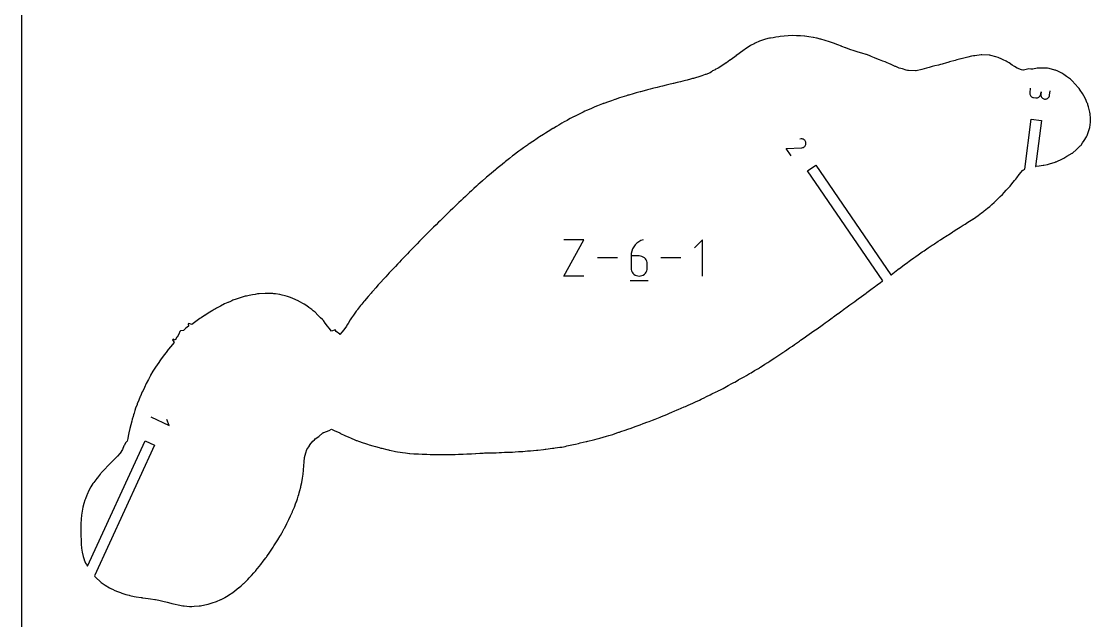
# Model space of a CAD drawing. Extents: x 0 to 560, y 0 to 480.
# Drawn here: x 0 to 119.6, y 150.1 to 217.1 of the extents above; entities that cross this region are included whole.
import ezdxf

# ---------------------------------------------------------------- set-up
doc = ezdxf.new("R2010")
doc.units = 0

msp = doc.modelspace()

# ---------------------------------------------------------------- linework, layer by layer
at = {"layer": 'annotation', "color": 1}
for p, q in [((112.894243, 209.632486), (112.831984, 209.138979)), ((112.831984, 209.138979), (112.828749, 209.049216)), ((112.828749, 209.049216), (112.84116, 208.962802)), ((112.831984, 209.138979), (112.831984, 209.138979)), ((112.84116, 208.962802), (112.867984, 208.881305)), ((112.867984, 208.881305), (112.907988, 208.80629)), ((112.907988, 208.80629), (112.959939, 208.739326)), ((112.959939, 208.739326), (113.022602, 208.681977)), ((113.022602, 208.681977), (113.094745, 208.635813)), ((113.094745, 208.635813), (113.175134, 208.602398)), ((113.175134, 208.602398), (113.262536, 208.583301)), ((113.262536, 208.583301), (113.509638, 208.552127)), ((113.509638, 208.552127), (113.509638, 208.552127)), ((113.509638, 208.552127), (113.599007, 208.548924)), ((113.599007, 208.548924), (113.685157, 208.561329)), ((113.685157, 208.561329), (113.766499, 208.58813)), ((113.766499, 208.58813), (113.841446, 208.628118)), ((113.841446, 208.628118), (113.908412, 208.680081)), ((113.908412, 208.680081), (113.965808, 208.742808)), ((113.965808, 208.742808), (114.012047, 208.815088)), ((114.012047, 208.815088), (114.045542, 208.89571)), ((114.045542, 208.89571), (114.064707, 208.983464)), ((114.064707, 208.983464), (114.061478, 208.8937)), ((114.061478, 208.8937), (114.073914, 208.807283)), ((114.064707, 208.983464), (114.09588, 209.230565)), ((114.09588, 209.230565), (114.064707, 208.983464)), ((114.064707, 208.983464), (114.064707, 208.983464)), ((114.073914, 208.807283), (114.10079, 208.725779)), ((114.10079, 208.725779), (114.140879, 208.650754)), ((114.140879, 208.650754), (114.192958, 208.583773)), ((114.192958, 208.583773), (114.255799, 208.526402)), ((114.255799, 208.526402), (114.328179, 208.480208)), ((114.328179, 208.480208), (114.408872, 208.446755)), ((114.408872, 208.446755), (114.496652, 208.42761)), ((114.496652, 208.42761), (114.496652, 208.42761)), ((114.496652, 208.42761), (114.586022, 208.424406)), ((114.586022, 208.424406), (114.672171, 208.436811)), ((114.672171, 208.436811), (114.753513, 208.463613)), ((114.753513, 208.463613), (114.828461, 208.503601)), ((114.828461, 208.503601), (114.895426, 208.555563)), ((114.895426, 208.555563), (114.952822, 208.61829)), ((114.952822, 208.61829), (114.999061, 208.69057)), ((114.999061, 208.69057), (115.032557, 208.771192)), ((115.032557, 208.771192), (115.051721, 208.858946)), ((115.051721, 208.858946), (115.11398, 209.352453)), ((87.263105, 203.968369), (87.122809, 203.951499)), ((87.353042, 203.967109), (87.263105, 203.968369)), ((87.438805, 203.950444), (87.353042, 203.967109)), ((87.51892, 203.919657), (87.438805, 203.950444)), ((87.591915, 203.87603), (87.51892, 203.919657)), ((87.656314, 203.820848), (87.591915, 203.87603)), ((87.710645, 203.755393), (87.656314, 203.820848)), ((87.753433, 203.68095), (87.710645, 203.755393)), ((87.783204, 203.5988), (87.753433, 203.68095)), ((87.78006, 203.334989), (87.796938, 203.420598)), ((87.798485, 203.510229), (87.783204, 203.5988)), ((87.796938, 203.420598), (87.798485, 203.510229)), ((87.798485, 203.510229), (87.798485, 203.510229)), ((85.582464, 202.898911), (87.322912, 202.976194)), ((86.144367, 202.077957), (85.582464, 202.898911)), ((87.322912, 202.976194), (87.322912, 202.976194)), ((87.322912, 202.976194), (87.324655, 202.976056)), ((87.324655, 202.976056), (87.326382, 202.97596)), ((87.326382, 202.97596), (87.328106, 202.97591)), ((87.328106, 202.97591), (87.329842, 202.975905)), ((87.329842, 202.975905), (87.331602, 202.975946)), ((87.331602, 202.975946), (87.3334, 202.976034)), ((87.3334, 202.976034), (87.335249, 202.97617)), ((87.335249, 202.97617), (87.337163, 202.976354)), ((87.337163, 202.976354), (87.339155, 202.976588)), ((87.339155, 202.976588), (87.427844, 202.991295)), ((87.339155, 202.976588), (87.339155, 202.976588)), ((87.427844, 202.991295), (87.51008, 203.020712)), ((87.51008, 203.020712), (87.584593, 203.06331)), ((87.584593, 203.06331), (87.650116, 203.117563)), ((87.650116, 203.117563), (87.70538, 203.181945)), ((87.70538, 203.181945), (87.749118, 203.254929)), ((87.749118, 203.254929), (87.78006, 203.334989)), ((60.693689, 188.611037), (62.952262, 192.678713)), ((62.952262, 192.678713), (60.693689, 192.678713)), ((69.583981, 192.678713), (69.325215, 192.581692)), ((69.583981, 192.678713), (69.583981, 192.678713)), ((76.213023, 192.678713), (75.308726, 191.774162)), ((76.213023, 188.611037), (76.213023, 192.678713)), ((68.39985, 191.656537), (68.305533, 191.406423)), ((68.52767, 191.889323), (68.39985, 191.656537)), ((68.686553, 192.101507), (68.52767, 191.889323)), ((68.874064, 192.289813), (68.686553, 192.101507)), ((69.087764, 192.450967), (68.874064, 192.289813)), ((69.325215, 192.581692), (69.087764, 192.450967)), ((66.702158, 190.644875), (64.478023, 190.644875)), ((68.247155, 191.142257), (68.227154, 190.867314)), ((68.227154, 190.867314), (68.227154, 189.515334)), ((69.13043, 190.867314), (68.227154, 190.867314)), ((68.305533, 191.406423), (68.247155, 191.142257)), ((69.292886, 190.852816), (69.13043, 190.867314)), ((69.445752, 190.811004), (69.292886, 190.852816)), ((69.586485, 190.744398), (69.445752, 190.811004)), ((69.712542, 190.655521), (69.586485, 190.744398)), ((69.821381, 190.546894), (69.712542, 190.655521)), ((69.91046, 190.421038), (69.821381, 190.546894)), ((69.977235, 190.280475), (69.91046, 190.421038)), ((70.019165, 190.127726), (69.977235, 190.280475)), ((73.783603, 190.644875), (71.559467, 190.644875)), ((68.227154, 189.515334), (68.227154, 189.515334)), ((68.227154, 189.515334), (68.241738, 189.352842)), ((68.241738, 189.352842), (68.283772, 189.199883)), ((68.283772, 189.199883), (68.350684, 189.059014)), ((68.350684, 189.059014), (68.439899, 188.932796)), ((69.821381, 188.932796), (69.91046, 189.059014)), ((69.91046, 189.059014), (69.977235, 189.199883)), ((69.977235, 189.199883), (70.019165, 189.352842)), ((70.033706, 189.965314), (70.019165, 190.127726)), ((70.019165, 189.352842), (70.033706, 189.515334)), ((70.033706, 189.515334), (70.033706, 189.965314)), ((70.033706, 189.965314), (70.033706, 189.965314)), ((62.952262, 188.611037), (60.693689, 188.611037)), ((68.114021, 188.102578), (70.147859, 188.102578)), ((68.439899, 188.932796), (68.548843, 188.823788)), ((68.548843, 188.823788), (68.674942, 188.734548)), ((68.674942, 188.734548), (68.815622, 188.667637)), ((68.815622, 188.667637), (68.96831, 188.625614)), ((68.96831, 188.625614), (69.13043, 188.611037)), ((69.13043, 188.611037), (69.292886, 188.625614)), ((69.13043, 188.611037), (69.13043, 188.611037)), ((69.292886, 188.625614), (69.445752, 188.667637)), ((69.445752, 188.667637), (69.586485, 188.734548)), ((69.586485, 188.734548), (69.712542, 188.823788)), ((69.712542, 188.823788), (69.821381, 188.932796)), ((14.484974, 172.843784), (16.519869, 171.907407)), ((16.519869, 171.907407), (16.275526, 172.568018))]:
    msp.add_line(p, q, dxfattribs=at)
at = {"layer": 'boundary', "color": 5}
for p, q in [((84.748601, 215.394549), (84.430301, 215.351495)), ((84.898599, 215.414123), (84.748601, 215.394549)), ((85.351013, 215.475858), (84.898599, 215.414123)), ((85.807576, 215.503428), (85.351013, 215.475858)), ((85.815157, 215.503701), (85.807576, 215.503428)), ((86.271723, 215.531269), (85.815157, 215.503701)), ((86.728288, 215.519557), (86.271723, 215.531269)), ((86.735869, 215.519098), (86.728288, 215.519557)), ((87.192432, 215.507385), (86.735869, 215.519098)), ((87.648998, 215.45764), (87.192432, 215.507385)), ((87.65658, 215.456442), (87.648998, 215.45764)), ((88.113144, 215.406697), (87.65658, 215.456442)), ((88.591149, 215.322963), (88.113144, 215.406697)), ((81.468997, 214.328218), (81.218602, 214.158089)), ((81.568584, 214.390567), (81.468997, 214.328218)), ((81.66817, 214.452915), (81.568584, 214.390567)), ((81.986545, 214.608384), (81.66817, 214.452915)), ((82.127999, 214.67618), (81.986545, 214.608384)), ((82.588881, 214.901941), (82.127999, 214.67618)), ((83.059368, 215.048793), (82.588881, 214.901941)), ((83.141521, 215.077231), (83.059368, 215.048793)), ((83.50959, 215.192176), (83.141521, 215.077231)), ((83.723778, 215.22871), (83.50959, 215.192176)), ((83.842035, 215.248928), (83.723778, 215.22871)), ((84.106845, 215.294875), (83.842035, 215.248928)), ((84.430301, 215.351495), (84.106845, 215.294875)), ((88.647539, 215.310562), (88.591149, 215.322963)), ((88.985643, 215.248928), (88.647539, 215.310562)), ((89.009748, 215.243548), (88.985643, 215.248928)), ((89.033855, 215.238168), (89.009748, 215.243548)), ((89.38806, 215.145583), (89.033855, 215.238168)), ((89.4578, 215.126149), (89.38806, 215.145583)), ((89.954565, 214.996756), (89.4578, 215.126149)), ((90.41113, 214.837609), (89.954565, 214.996756)), ((90.418711, 214.834696), (90.41113, 214.837609)), ((90.875276, 214.675549), (90.418711, 214.834696)), ((91.357706, 214.490456), (90.875276, 214.675549)), ((91.374348, 214.483358), (91.357706, 214.490456)), ((91.769771, 214.328218), (91.374348, 214.483358)), ((91.782879, 214.322397), (91.769771, 214.328218)), ((91.795986, 214.316577), (91.782879, 214.322397)), ((92.224039, 214.167068), (91.795986, 214.316577)), ((79.826749, 213.156189), (79.302019, 212.778673)), ((80.000739, 213.281117), (79.826749, 213.156189)), ((80.00241, 213.282579), (80.000739, 213.281117)), ((80.176402, 213.407506), (80.00241, 213.282579)), ((80.458975, 213.620094), (80.176402, 213.407506)), ((80.464885, 213.624842), (80.458975, 213.620094)), ((80.74746, 213.837429), (80.464885, 213.624842)), ((81.142742, 214.105222), (80.74746, 213.837429)), ((81.218602, 214.158089), (81.142742, 214.105222)), ((92.248147, 214.156708), (92.224039, 214.167068)), ((92.716697, 213.984846), (92.248147, 214.156708)), ((93.173263, 213.839269), (92.716697, 213.984846)), ((93.180844, 213.836513), (93.173263, 213.839269)), ((93.637407, 213.690939), (93.180844, 213.836513)), ((94.037573, 213.569462), (93.637407, 213.690939)), ((94.039652, 213.568735), (94.037573, 213.569462)), ((94.540517, 213.407506), (94.039652, 213.568735)), ((94.549317, 213.404292), (94.540517, 213.407506)), ((94.558116, 213.401077), (94.549317, 213.404292)), ((95.065491, 213.209986), (94.558116, 213.401077)), ((95.075982, 213.20572), (95.065491, 213.209986)), ((95.478827, 213.04827), (95.075982, 213.20572)), ((95.925679, 212.868053), (95.478827, 213.04827)), ((105.606643, 213.054802), (105.171464, 212.921975)), ((105.913101, 213.10105), (105.606643, 213.054802)), ((106.330945, 213.211098), (105.913101, 213.10105)), ((106.527353, 213.247158), (106.330945, 213.211098)), ((106.677795, 213.257066), (106.527353, 213.247158)), ((107.416135, 213.375575), (106.677795, 213.257066)), ((107.448066, 213.378089), (107.416135, 213.375575)), ((107.481514, 213.374058), (107.448066, 213.378089)), ((108.295368, 213.334098), (107.481514, 213.374058)), ((108.368777, 213.323689), (108.295368, 213.334098)), ((108.486868, 213.289416), (108.368777, 213.323689)), ((109.029121, 213.147141), (108.486868, 213.289416)), ((109.289485, 213.065399), (109.029121, 213.147141)), ((109.703792, 212.901101), (109.289485, 213.065399)), ((77.985328, 211.871073), (77.640046, 211.71563)), ((78.487987, 212.224941), (77.985328, 211.871073)), ((78.503272, 212.232391), (78.487987, 212.224941)), ((78.882087, 212.486797), (78.503272, 212.232391)), ((78.894063, 212.492286), (78.882087, 212.486797)), ((78.906038, 212.497775), (78.894063, 212.492286)), ((79.282632, 212.768037), (78.906038, 212.497775)), ((79.302019, 212.778673), (79.282632, 212.768037)), ((96.024482, 212.829976), (95.925679, 212.868053)), ((96.39954, 212.679286), (96.024482, 212.829976)), ((96.658552, 212.574438), (96.39954, 212.679286)), ((96.870862, 212.486797), (96.658552, 212.574438)), ((97.068161, 212.396019), (96.870862, 212.486797)), ((97.320248, 212.277402), (97.068161, 212.396019)), ((97.790985, 212.081637), (97.320248, 212.277402)), ((97.819614, 212.069908), (97.790985, 212.081637)), ((97.845308, 212.059949), (97.819614, 212.069908)), ((98.240958, 211.898235), (97.845308, 212.059949)), ((98.606478, 211.798236), (98.240958, 211.898235)), ((98.993356, 211.672987), (98.606478, 211.798236)), ((101.00309, 211.810685), (100.757704, 211.744403)), ((101.272898, 211.882958), (101.00309, 211.810685)), ((101.575988, 211.957729), (101.272898, 211.882958)), ((101.923803, 212.056024), (101.575988, 211.957729)), ((102.232588, 212.127873), (101.923803, 212.056024)), ((102.623685, 212.234431), (102.232588, 212.127873)), ((102.844511, 212.288777), (102.623685, 212.234431)), ((103.037461, 212.338301), (102.844511, 212.288777)), ((103.527362, 212.486797), (103.037461, 212.338301)), ((103.68834, 212.527868), (103.527362, 212.486797)), ((103.765221, 212.548947), (103.68834, 212.527868)), ((103.866903, 212.581366), (103.765221, 212.548947)), ((104.486767, 212.738259), (103.866903, 212.581366)), ((104.685935, 212.803227), (104.486767, 212.738259)), ((105.10975, 212.910614), (104.685935, 212.803227)), ((105.171464, 212.921975), (105.10975, 212.910614)), ((109.878519, 212.818475), (109.703792, 212.901101)), ((110.210198, 212.671734), (109.878519, 212.818475)), ((110.32721, 212.60381), (110.210198, 212.671734)), ((110.520826, 212.486797), (110.32721, 212.60381)), ((110.878345, 212.234235), (110.520826, 212.486797)), ((111.130909, 212.057442), (110.878345, 212.234235)), ((111.439714, 211.874891), (111.130909, 212.057442)), ((111.902988, 211.714716), (111.439714, 211.874891)), ((112.748803, 211.789613), (112.129187, 211.643656)), ((112.972329, 211.779167), (112.748803, 211.789613)), ((113.192877, 211.787961), (112.972329, 211.779167)), ((113.678317, 211.885071), (113.192877, 211.787961)), ((113.89304, 211.899578), (113.678317, 211.885071)), ((114.202492, 211.895782), (113.89304, 211.899578)), ((114.583936, 211.881519), (114.202492, 211.895782)), ((114.813748, 211.877665), (114.583936, 211.881519)), ((115.004703, 211.834014), (114.813748, 211.877665)), ((115.62985, 211.664035), (115.004703, 211.834014)), ((74.858983, 210.645375), (74.487306, 210.543173)), ((75.094672, 210.707895), (74.858983, 210.645375)), ((75.223196, 210.741907), (75.094672, 210.707895)), ((75.428607, 210.801779), (75.223196, 210.741907)), ((75.796115, 210.910191), (75.428607, 210.801779)), ((76.143907, 211.010914), (75.796115, 210.910191)), ((76.519773, 211.156409), (76.143907, 211.010914)), ((76.53141, 211.160002), (76.519773, 211.156409)), ((76.577563, 211.176216), (76.53141, 211.160002)), ((77.064617, 211.361711), (76.577563, 211.176216)), ((77.206975, 211.463898), (77.064617, 211.361711)), ((77.349333, 211.566086), (77.206975, 211.463898)), ((77.633245, 211.71104), (77.349333, 211.566086)), ((77.640046, 211.71563), (77.633245, 211.71104)), ((99.161672, 211.623114), (98.993356, 211.672987)), ((99.267626, 211.624044), (99.161672, 211.623114)), ((100.05055, 211.583497), (99.267626, 211.624044)), ((100.082379, 211.583602), (100.05055, 211.583497)), ((100.119939, 211.59338), (100.082379, 211.583602)), ((100.757704, 211.744403), (100.119939, 211.59338)), ((112.051616, 211.650333), (111.902988, 211.714716)), ((112.129187, 211.643656), (112.051616, 211.650333)), ((115.734461, 211.64047), (115.62985, 211.664035)), ((115.807555, 211.610196), (115.734461, 211.64047)), ((115.91174, 211.566086), (115.807555, 211.610196)), ((116.412542, 211.30591), (115.91174, 211.566086)), ((116.655172, 211.176552), (116.412542, 211.30591)), ((116.957404, 210.95841), (116.655172, 211.176552)), ((117.394255, 210.645375), (116.957404, 210.95841)), ((117.490089, 210.557372), (117.394255, 210.645375)), ((70.044147, 209.44752), (69.698933, 209.361446)), ((70.377954, 209.530632), (70.044147, 209.44752)), ((70.619643, 209.59087), (70.377954, 209.530632)), ((70.786141, 209.632573), (70.619643, 209.59087)), ((71.152402, 209.724665), (70.786141, 209.632573)), ((71.414303, 209.788791), (71.152402, 209.724665)), ((71.540354, 209.819727), (71.414303, 209.788791)), ((71.726768, 209.865346), (71.540354, 209.819727)), ((72.14087, 209.966306), (71.726768, 209.865346)), ((72.461064, 210.044783), (72.14087, 209.966306)), ((72.939373, 210.159017), (72.461064, 210.044783)), ((72.963087, 210.164697), (72.939373, 210.159017)), ((72.969727, 210.16631), (72.963087, 210.164697)), ((73.381775, 210.264905), (72.969727, 210.16631)), ((73.741629, 210.354039), (73.381775, 210.264905)), ((74.031738, 210.426179), (73.741629, 210.354039)), ((74.302486, 210.493315), (74.031738, 210.426179)), ((74.487306, 210.543173), (74.302486, 210.493315)), ((117.575879, 210.480154), (117.490089, 210.557372)), ((117.935747, 210.083022), (117.575879, 210.480154)), ((118.26831, 209.724664), (117.935747, 210.083022)), ((118.364115, 209.5995), (118.26831, 209.724664)), ((118.496593, 209.432924), (118.364115, 209.5995)), ((118.752927, 209.043305), (118.496593, 209.432924)), ((66.016091, 208.244215), (65.693786, 208.125139)), ((66.402849, 208.37728), (66.016091, 208.244215)), ((66.408229, 208.379131), (66.402849, 208.37728)), ((66.45148, 208.394219), (66.408229, 208.379131)), ((66.936801, 208.562675), (66.45148, 208.394219)), ((67.187971, 208.640835), (66.936801, 208.562675)), ((67.706977, 208.803955), (67.187971, 208.640835)), ((67.79536, 208.830788), (67.706977, 208.803955)), ((67.857512, 208.849851), (67.79536, 208.830788)), ((67.960865, 208.879757), (67.857512, 208.849851)), ((68.474548, 209.026679), (67.960865, 208.879757)), ((68.778222, 209.115092), (68.474548, 209.026679)), ((69.249056, 209.240971), (68.778222, 209.115092)), ((69.270722, 209.24677), (69.249056, 209.240971)), ((69.276356, 209.248294), (69.270722, 209.24677)), ((69.698933, 209.361446), (69.276356, 209.248294)), ((118.905246, 208.803955), (118.752927, 209.043305)), ((119.064609, 208.45764), (118.905246, 208.803955)), ((119.27857, 207.981998), (119.064609, 208.45764)), ((63.064958, 207.060917), (62.851546, 206.962533)), ((63.253959, 207.148638), (63.064958, 207.060917)), ((63.705255, 207.342966), (63.253959, 207.148638)), ((63.782341, 207.375932), (63.705255, 207.342966)), ((63.791768, 207.380047), (63.782341, 207.375932)), ((64.174669, 207.54736), (63.791768, 207.380047)), ((64.47678, 207.666395), (64.174669, 207.54736)), ((65.020315, 207.883243), (64.47678, 207.666395)), ((65.057566, 207.897249), (65.020315, 207.883243)), ((65.09538, 207.911609), (65.057566, 207.897249)), ((65.168715, 207.938282), (65.09538, 207.911609)), ((65.693786, 208.125139), (65.168715, 207.938282)), ((119.323457, 207.883243), (119.27857, 207.981998)), ((119.348542, 207.797637), (119.323457, 207.883243)), ((119.417303, 207.557921), (119.348542, 207.797637)), ((119.530387, 207.106261), (119.417303, 207.557921)), ((119.566104, 206.962533), (119.530387, 207.106261)), ((60.752797, 205.867768), (60.491827, 205.721054)), ((61.056382, 206.041823), (60.752797, 205.867768)), ((61.230303, 206.135186), (61.056382, 206.041823)), ((61.412538, 206.233494), (61.230303, 206.135186)), ((61.863267, 206.464594), (61.412538, 206.233494)), ((61.896843, 206.481688), (61.863267, 206.464594)), ((61.903202, 206.48501), (61.896843, 206.481688)), ((62.333249, 206.709588), (61.903202, 206.48501)), ((62.565092, 206.82213), (62.333249, 206.709588)), ((62.851546, 206.962533), (62.565092, 206.82213)), ((112.303357, 200.578996), (113.008223, 206.166262)), ((113.008223, 206.166262), (114.145211, 206.022824)), ((114.145211, 206.022824), (113.497418, 200.887958)), ((119.542326, 205.255652), (119.6196, 205.824128)), ((119.580706, 206.790439), (119.566104, 206.962533)), ((119.628461, 206.264211), (119.580706, 206.790439)), ((119.6196, 205.824128), (119.647198, 206.041823)), ((119.647198, 206.041823), (119.628461, 206.264211)), ((58.650407, 204.62409), (58.413446, 204.471135)), ((58.937111, 204.799393), (58.650407, 204.62409)), ((59.458141, 205.121112), (58.937111, 204.799393)), ((59.502701, 205.146846), (59.458141, 205.121112)), ((59.571117, 205.186451), (59.502701, 205.146846)), ((59.888572, 205.369418), (59.571117, 205.186451)), ((60.127848, 205.506755), (59.888572, 205.369418)), ((60.134434, 205.510617), (60.127848, 205.506755)), ((60.491827, 205.721054), (60.134434, 205.510617)), ((119.249028, 204.344154), (119.417303, 204.78492)), ((119.417303, 204.78492), (119.491141, 205.016474)), ((119.491141, 205.016474), (119.5251, 205.121112)), ((119.5251, 205.121112), (119.542326, 205.255652)), ((57.24008, 203.686925), (56.808985, 203.397486)), ((57.290109, 203.720335), (57.24008, 203.686925)), ((57.294152, 203.7231), (57.290109, 203.720335)), ((57.729696, 204.024172), (57.294152, 203.7231)), ((57.877538, 204.124132), (57.729696, 204.024172)), ((57.988948, 204.200401), (57.877538, 204.124132)), ((58.413446, 204.471135), (57.988948, 204.200401)), ((118.582913, 203.279691), (118.753378, 203.536478)), ((118.753378, 203.536478), (118.915986, 203.781005)), ((118.915986, 203.781005), (119.192505, 204.200401)), ((119.192505, 204.200401), (119.249028, 204.344154)), ((55.3628, 202.358981), (55.130389, 202.178191)), ((55.680136, 202.589638), (55.3628, 202.358981)), ((55.888275, 202.742897), (55.680136, 202.589638)), ((56.189931, 202.955221), (55.888275, 202.742897)), ((56.638034, 203.279691), (56.189931, 202.955221)), ((56.704534, 203.325403), (56.638034, 203.279691)), ((56.808985, 203.397486), (56.704534, 203.325403)), ((116.984257, 202.017511), (117.57167, 202.35898)), ((117.57167, 202.35898), (117.5743, 202.36081)), ((117.5743, 202.36081), (117.575879, 202.361888)), ((117.575879, 202.361888), (117.605446, 202.388547)), ((117.605446, 202.388547), (118.058281, 202.797293)), ((118.058281, 202.797293), (118.496593, 203.184631)), ((118.496593, 203.184631), (118.542784, 203.235511)), ((118.542784, 203.235511), (118.582913, 203.279691)), ((54.046854, 201.340288), (53.599427, 200.96816)), ((54.125258, 201.403418), (54.046854, 201.340288)), ((54.168444, 201.43827), (54.125258, 201.403418)), ((54.631915, 201.789855), (54.168444, 201.43827)), ((54.967564, 202.05384), (54.631915, 201.789855)), ((55.130389, 202.178191), (54.967564, 202.05384)), ((87.968206, 200.381764), (88.913903, 201.029046)), ((88.913903, 201.029046), (97.308987, 188.763605)), ((113.89304, 200.939357), (114.319995, 201.011315)), ((114.319995, 201.011315), (114.397981, 201.0225)), ((114.397981, 201.0225), (114.813748, 201.089626)), ((114.813748, 201.089626), (115.052866, 201.169292)), ((115.052866, 201.169292), (115.668873, 201.362868)), ((115.668873, 201.362868), (115.734461, 201.384172)), ((115.734461, 201.384172), (115.785745, 201.406218)), ((115.785745, 201.406218), (115.862015, 201.43827)), ((115.862015, 201.43827), (116.407873, 201.703945)), ((116.407873, 201.703945), (116.655172, 201.814879)), ((116.655172, 201.814879), (116.984257, 202.017511)), ((52.587776, 200.126935), (52.205432, 199.806935)), ((52.588613, 200.127647), (52.587776, 200.126935)), ((53.038193, 200.517559), (52.588613, 200.127647)), ((53.082167, 200.553558), (53.038193, 200.517559)), ((53.126142, 200.589556), (53.082167, 200.553558)), ((53.550524, 200.929125), (53.126142, 200.589556)), ((53.597504, 200.966586), (53.550524, 200.929125)), ((53.599427, 200.96816), (53.597504, 200.966586)), ((96.387278, 188.081276), (87.968206, 200.381764)), ((111.385336, 199.596849), (111.668534, 199.979933)), ((111.668534, 199.979933), (112.051616, 200.453448)), ((112.051616, 200.453448), (112.08628, 200.480661)), ((112.08628, 200.480661), (112.163155, 200.517559)), ((112.163155, 200.517559), (112.228674, 200.54627)), ((112.228674, 200.54627), (112.303357, 200.578996)), ((113.497418, 200.887958), (113.51916, 200.891437)), ((113.51916, 200.891437), (113.569221, 200.897853)), ((113.569221, 200.897853), (113.89304, 200.939357)), ((50.918808, 198.676138), (50.630896, 198.403882)), ((51.114971, 198.852462), (50.918808, 198.676138)), ((51.284722, 199.006442), (51.114971, 198.852462)), ((51.599376, 199.273343), (51.284722, 199.006442)), ((51.963273, 199.596849), (51.599376, 199.273343)), ((52.057553, 199.678346), (51.963273, 199.596849)), ((52.205432, 199.806935), (52.057553, 199.678346)), ((110.431539, 198.456228), (110.64104, 198.676138)), ((110.64104, 198.676138), (110.847815, 198.951591)), ((110.847815, 198.951591), (111.130908, 199.302889)), ((111.130908, 199.302889), (111.268467, 199.463204)), ((111.268467, 199.463204), (111.385336, 199.596849)), ((49.678606, 197.51596), (49.443301, 197.296176)), ((49.93028, 197.755428), (49.678606, 197.51596)), ((50.158177, 197.965936), (49.93028, 197.755428)), ((50.36401, 198.159594), (50.158177, 197.965936)), ((50.630896, 198.403882), (50.36401, 198.159594)), ((109.289485, 197.278994), (109.526766, 197.516334)), ((109.526766, 197.516334), (109.777533, 197.755428)), ((109.777533, 197.755428), (109.979806, 197.981151)), ((109.979806, 197.981151), (110.210198, 198.224512)), ((110.210198, 198.224512), (110.431539, 198.456228)), ((48.52259, 196.428273), (48.262871, 196.17662)), ((48.729851, 196.6242), (48.52259, 196.428273)), ((48.949573, 196.834717), (48.729851, 196.6242)), ((49.208469, 197.074136), (48.949573, 196.834717)), ((49.443301, 197.296176), (49.208469, 197.074136)), ((108.094902, 196.199054), (108.368777, 196.416467)), ((108.368777, 196.416467), (108.586487, 196.60801)), ((108.586487, 196.60801), (108.849384, 196.834717)), ((108.849384, 196.834717), (109.065116, 197.05846)), ((109.065116, 197.05846), (109.289485, 197.278994)), ((47.328123, 195.267916), (47.046595, 194.993296)), ((47.60188, 195.540962), (47.328123, 195.267916)), ((47.790874, 195.723247), (47.60188, 195.540962)), ((47.985516, 195.914006), (47.790874, 195.723247)), ((48.262871, 196.17662), (47.985516, 195.914006)), ((106.527353, 195.024503), (106.787808, 195.21357)), ((106.787808, 195.21357), (107.04857, 195.403024)), ((107.04857, 195.403024), (107.049861, 195.403931)), ((107.049861, 195.403931), (107.448066, 195.687434)), ((107.448066, 195.687434), (107.616176, 195.81308)), ((107.616176, 195.81308), (107.752934, 195.914006)), ((107.752934, 195.914006), (108.094902, 196.199054)), ((45.937283, 193.895541), (45.760457, 193.721488)), ((46.112942, 194.072586), (45.937283, 193.895541)), ((46.401966, 194.353072), (46.112942, 194.072586)), ((46.681169, 194.630648), (46.401966, 194.353072)), ((46.864073, 194.809936), (46.681169, 194.630648)), ((47.046595, 194.993296), (46.864073, 194.809936)), ((104.259386, 193.589073), (104.685935, 193.857077)), ((104.685935, 193.857077), (104.866093, 193.968637)), ((104.866093, 193.968637), (105.037316, 194.072586)), ((105.037316, 194.072586), (105.401738, 194.308422)), ((105.401738, 194.308422), (105.606642, 194.438389)), ((105.606642, 194.438389), (105.926036, 194.646757)), ((105.926036, 194.646757), (106.481658, 194.993296)), ((106.481658, 194.993296), (106.499055, 195.00523)), ((106.499055, 195.00523), (106.527353, 195.024503)), ((44.839748, 192.805745), (44.555024, 192.515612)), ((45.01319, 192.979024), (44.839748, 192.805745)), ((45.183064, 193.151875), (45.01319, 192.979024)), ((45.475993, 193.437359), (45.183064, 193.151875)), ((45.760457, 193.721488), (45.475993, 193.437359)), ((102.58921, 192.516036), (102.844511, 192.684396)), ((102.844511, 192.684396), (103.10895, 192.856557)), ((103.10895, 192.856557), (103.586134, 193.151875)), ((103.586134, 193.151875), (103.661988, 193.200813)), ((103.661988, 193.200813), (103.765221, 193.26643)), ((103.765221, 193.26643), (104.194715, 193.546666)), ((104.194715, 193.546666), (104.255738, 193.586746)), ((104.255738, 193.586746), (104.259386, 193.589073)), ((43.64828, 191.579218), (43.386313, 191.310453)), ((43.919038, 191.863482), (43.64828, 191.579218)), ((44.100867, 192.05235), (43.919038, 191.863482)), ((44.269883, 192.231164), (44.100867, 192.05235)), ((44.555024, 192.515612), (44.269883, 192.231164)), ((100.88717, 191.367456), (101.00309, 191.445408)), ((101.00309, 191.445408), (101.457072, 191.759504)), ((101.457072, 191.759504), (101.467788, 191.766992)), ((101.467788, 191.766992), (101.468777, 191.767664)), ((101.468777, 191.767664), (101.923803, 192.066309)), ((101.923803, 192.066309), (102.064685, 192.160608)), ((102.064685, 192.160608), (102.171596, 192.231165)), ((102.171596, 192.231165), (102.58921, 192.516036)), ((42.497966, 190.389744), (42.297632, 190.173425)), ((42.748301, 190.639491), (42.497966, 190.389744)), ((42.998327, 190.896823), (42.748301, 190.639491)), ((43.202242, 191.110744), (42.998327, 190.896823)), ((43.386313, 191.310453), (43.202242, 191.110744)), ((99.161672, 190.136296), (99.347023, 190.275136)), ((99.347023, 190.275136), (99.503212, 190.389744)), ((99.503212, 190.389744), (99.850044, 190.645334)), ((99.850044, 190.645334), (100.082379, 190.811212)), ((100.082379, 190.811212), (100.359575, 191.010257)), ((100.359575, 191.010257), (100.80353, 191.310453)), ((100.80353, 191.310453), (100.88717, 191.367456)), ((41.40321, 189.227301), (41.156906, 188.96154)), ((41.623, 189.469033), (41.40321, 189.227301)), ((41.846173, 189.698556), (41.623, 189.469033)), ((42.077617, 189.942914), (41.846173, 189.698556)), ((42.297632, 190.173425), (42.077617, 189.942914)), ((97.320248, 188.771793), (97.708826, 189.068401)), ((97.708826, 189.068401), (97.709099, 189.068602)), ((97.709099, 189.068602), (98.077785, 189.334082)), ((98.077785, 189.334082), (98.240958, 189.451975)), ((98.240958, 189.451975), (98.252295, 189.460504)), ((98.252295, 189.460504), (98.263632, 189.469033)), ((98.263632, 189.469033), (98.781281, 189.863745)), ((98.781281, 189.863745), (98.781544, 189.863942)), ((98.781544, 189.863942), (99.161672, 190.136296)), ((40.236196, 187.941416), (40.083279, 187.778127)), ((40.526877, 188.263082), (40.236196, 187.941416)), ((40.777149, 188.548322), (40.526877, 188.263082)), ((40.957638, 188.743451), (40.777149, 188.548322)), ((41.156906, 188.96154), (40.957638, 188.743451)), ((95.768033, 187.627611), (96.140219, 187.90576)), ((96.140219, 187.90576), (96.330204, 188.04073)), ((96.330204, 188.04073), (96.387278, 188.081276)), ((97.308987, 188.763605), (97.320248, 188.771793)), ((27.279406, 186.677719), (26.615402, 186.624009)), ((27.346249, 186.680978), (27.279406, 186.677719)), ((27.409151, 186.676888), (27.346249, 186.680978)), ((28.139946, 186.646299), (27.409151, 186.676888)), ((39.129928, 186.706901), (38.787646, 186.316667)), ((39.215313, 186.803141), (39.129928, 186.706901)), ((39.315485, 186.916456), (39.215313, 186.803141)), ((39.649622, 187.297686), (39.315485, 186.916456)), ((39.941034, 187.627611), (39.649622, 187.297686)), ((40.083279, 187.778127), (39.941034, 187.627611)), ((94.00179, 186.331682), (94.527686, 186.706901)), ((94.527686, 186.706901), (94.53963, 186.715708)), ((94.53963, 186.715708), (94.558116, 186.729207)), ((94.558116, 186.729207), (94.600627, 186.761294)), ((94.600627, 186.761294), (95.071703, 187.122792)), ((95.071703, 187.122792), (95.478827, 187.412878)), ((95.478827, 187.412878), (95.593785, 187.499025)), ((95.593785, 187.499025), (95.768033, 187.627611)), ((22.742693, 185.490228), (22.285774, 185.254406)), ((23.111826, 185.653797), (22.742693, 185.490228)), ((23.143376, 185.669531), (23.111826, 185.653797)), ((23.4009, 185.78619), (23.143376, 185.669531)), ((23.532154, 185.84969), (23.4009, 185.78619)), ((23.663403, 185.913189), (23.532154, 185.84969)), ((24.027956, 186.035897), (23.663403, 185.913189)), ((24.139854, 186.078897), (24.027956, 186.035897)), ((24.584117, 186.228201), (24.139854, 186.078897)), ((25.041919, 186.348163), (24.584117, 186.228201)), ((25.177709, 186.376067), (25.041919, 186.348163)), ((25.504827, 186.458569), (25.177709, 186.376067)), ((25.880088, 186.517123), (25.504827, 186.458569)), ((26.155751, 186.570464), (25.880088, 186.517123)), ((26.425535, 186.616019), (26.155751, 186.570464)), ((26.615402, 186.624009), (26.425535, 186.616019)), ((28.266959, 186.637767), (28.139946, 186.646299)), ((28.418233, 186.61131), (28.266959, 186.637767)), ((28.923935, 186.540247), (28.418233, 186.61131)), ((29.187667, 186.491787), (28.923935, 186.540247)), ((29.502873, 186.397573), (29.187667, 186.491787)), ((29.796737, 186.319697), (29.502873, 186.397573)), ((30.10838, 186.224867), (29.796737, 186.319697)), ((30.364735, 186.112884), (30.10838, 186.224867)), ((30.981985, 185.827436), (30.364735, 186.112884)), ((31.029091, 185.806607), (30.981985, 185.827436)), ((31.052773, 185.793988), (31.029091, 185.806607)), ((31.067313, 185.78619), (31.052773, 185.793988)), ((31.655108, 185.454217), (31.067313, 185.78619)), ((31.949798, 185.280317), (31.655108, 185.454217)), ((38.095362, 185.486778), (37.951689, 185.308565)), ((38.33473, 185.78619), (38.095362, 185.486778)), ((38.361413, 185.817416), (38.33473, 185.78619)), ((38.394775, 185.856318), (38.361413, 185.817416)), ((38.787646, 186.316667), (38.394775, 185.856318)), ((92.716697, 185.387498), (92.935803, 185.550984)), ((92.935803, 185.550984), (93.265616, 185.78619)), ((93.265616, 185.78619), (93.489739, 185.950568)), ((93.489739, 185.950568), (93.637407, 186.055513)), ((93.637407, 186.055513), (94.00179, 186.331682)), ((20.901272, 184.468899), (20.512001, 184.209491)), ((21.281439, 184.686133), (20.901272, 184.468899)), ((21.359484, 184.733513), (21.281439, 184.686133)), ((21.588075, 184.865481), (21.359484, 184.733513)), ((21.705029, 184.935723), (21.588075, 184.865481)), ((21.821985, 185.005965), (21.705029, 184.935723)), ((22.127499, 185.166572), (21.821985, 185.005965)), ((22.285774, 185.254406), (22.127499, 185.166572)), ((32.173174, 185.11332), (31.949798, 185.280317)), ((32.500225, 184.865481), (32.173174, 185.11332)), ((32.656649, 184.739768), (32.500225, 184.865481)), ((32.870512, 184.567709), (32.656649, 184.739768)), ((33.181426, 184.253614), (32.870512, 184.567709)), ((37.474061, 184.670066), (37.160611, 184.246993)), ((37.561075, 184.787016), (37.474061, 184.670066)), ((37.620458, 184.865481), (37.561075, 184.787016)), ((37.951689, 185.308565), (37.620458, 184.865481)), ((90.875276, 184.040483), (91.316046, 184.373279)), ((91.316046, 184.373279), (91.346439, 184.396333)), ((91.346439, 184.396333), (91.795986, 184.71513)), ((91.795986, 184.71513), (91.906528, 184.796626)), ((91.906528, 184.796626), (92.001644, 184.865481)), ((92.001644, 184.865481), (92.419437, 185.177104)), ((92.419437, 185.177104), (92.716697, 185.387498)), ((18.719013, 183.312171), (18.680006, 183.283465)), ((18.680006, 183.283465), (18.692615, 183.024059)), ((19.059854, 183.182646), (18.719013, 183.312171)), ((19.516415, 183.518866), (19.059854, 183.182646)), ((19.523997, 183.524681), (19.516415, 183.518866)), ((19.980561, 183.860901), (19.523997, 183.524681)), ((20.047878, 183.902845), (19.980561, 183.860901)), ((20.115173, 183.944769), (20.047878, 183.902845)), ((20.504446, 184.204179), (20.115173, 183.944769)), ((20.512001, 184.209491), (20.504446, 184.204179)), ((33.182715, 184.252373), (33.181426, 184.253614)), ((33.482648, 183.944769), (33.182715, 184.252373)), ((33.687547, 183.736517), (33.482648, 183.944769)), ((33.791222, 183.63108), (33.687547, 183.736517)), ((33.996229, 183.358688), (33.791222, 183.63108)), ((34.240669, 183.024059), (33.996229, 183.358688)), ((36.434399, 183.125415), (36.371341, 183.024059)), ((36.553354, 183.316458), (36.434399, 183.125415)), ((36.799435, 183.717669), (36.553354, 183.316458)), ((36.949705, 183.944769), (36.799435, 183.717669)), ((37.160611, 184.246993), (36.949705, 183.944769)), ((89.469586, 183.024059), (89.758148, 183.236963)), ((89.758148, 183.236963), (89.954565, 183.374146)), ((89.954565, 183.374146), (90.275904, 183.61125)), ((90.275904, 183.61125), (90.744827, 183.944769)), ((90.744827, 183.944769), (90.803084, 183.988014)), ((90.803084, 183.988014), (90.875276, 184.040483)), ((17.608847, 182.103348), (17.414298, 181.771796)), ((17.736912, 182.406107), (17.608847, 182.103348)), ((17.806585, 182.470606), (17.736912, 182.406107)), ((18.13914, 182.538584), (17.806585, 182.470606)), ((18.414514, 182.779974), (18.13914, 182.538584)), ((18.417243, 182.782668), (18.414514, 182.779974)), ((18.692615, 183.024059), (18.417243, 182.782668)), ((34.449856, 182.780396), (34.240669, 183.024059)), ((34.455468, 182.771488), (34.449856, 182.780396)), ((34.71193, 182.46707), (34.455468, 182.771488)), ((35.104654, 182.58956), (34.71193, 182.46707)), ((35.208066, 182.415419), (35.104654, 182.58956)), ((35.616327, 182.103348), (35.208066, 182.415419)), ((35.624485, 182.086318), (35.616327, 182.103348)), ((35.632643, 182.069289), (35.624485, 182.086318)), ((35.658342, 182.09066), (35.632643, 182.069289)), ((35.672788, 182.103348), (35.658342, 182.09066)), ((35.854632, 182.325338), (35.672788, 182.103348)), ((36.071646, 182.585053), (35.854632, 182.325338)), ((36.371341, 183.024059), (36.071646, 182.585053)), ((87.583384, 181.705579), (88.05529, 182.026513)), ((88.05529, 182.026513), (88.113144, 182.066453)), ((88.113144, 182.066453), (88.143075, 182.087632)), ((88.143075, 182.087632), (88.165526, 182.103348)), ((88.165526, 182.103348), (88.674783, 182.472361)), ((88.674783, 182.472361), (89.033855, 182.715003)), ((89.033855, 182.715003), (89.204014, 182.837562)), ((89.204014, 182.837562), (89.469586, 183.024059)), ((16.671318, 180.683784), (16.642216, 180.646131)), ((17.082075, 181.182638), (16.671318, 180.683784)), ((16.983831, 181.568228), (16.917441, 181.491876)), ((16.917441, 181.491876), (17.082075, 181.182638)), ((17.218433, 181.434406), (16.983831, 181.568228)), ((17.412978, 181.765957), (17.218433, 181.434406)), ((17.414298, 181.771796), (17.412978, 181.765957)), ((85.966737, 180.580014), (86.271723, 180.783629)), ((86.271723, 180.783629), (86.495999, 180.942339)), ((86.495999, 180.942339), (86.847015, 181.182638)), ((86.847015, 181.182638), (87.058934, 181.33169)), ((87.058934, 181.33169), (87.192432, 181.423571)), ((87.192432, 181.423571), (87.583384, 181.705579)), ((15.99704, 179.820417), (15.63341, 179.341217)), ((16.016072, 179.847275), (15.99704, 179.820417)), ((16.297722, 180.221659), (16.016072, 179.847275)), ((16.312127, 180.241793), (16.297722, 180.221659)), ((16.326534, 180.261927), (16.312127, 180.241793)), ((16.642216, 180.646131), (16.326534, 180.261927)), ((84.324044, 179.462726), (84.430301, 179.530603)), ((84.430301, 179.530603), (84.85999, 179.831009)), ((84.85999, 179.831009), (85.214167, 180.060635)), ((85.214167, 180.060635), (85.351013, 180.151098)), ((85.351013, 180.151098), (85.434831, 180.208699)), ((85.434831, 180.208699), (85.513661, 180.261927)), ((85.513661, 180.261927), (85.966737, 180.580014)), ((15.008128, 178.420506), (14.727009, 177.954567)), ((15.192013, 178.682988), (15.008128, 178.420506)), ((15.193133, 178.684738), (15.192013, 178.682988)), ((15.377006, 178.94722), (15.193133, 178.684738)), ((15.503335, 179.141301), (15.377006, 178.94722)), ((15.507085, 179.147132), (15.503335, 179.141301)), ((15.63341, 179.341217), (15.507085, 179.147132)), ((82.052962, 178.032402), (82.497302, 178.289014)), ((82.497302, 178.289014), (82.588881, 178.342736)), ((82.588881, 178.342736), (82.650055, 178.381014)), ((82.650055, 178.381014), (82.714695, 178.420506)), ((82.714695, 178.420506), (83.203456, 178.737985)), ((83.203456, 178.737985), (83.50959, 178.927056)), ((83.50959, 178.927056), (83.746722, 179.088698)), ((83.746722, 179.088698), (84.140664, 179.341217)), ((84.140664, 179.341217), (84.324044, 179.462726)), ((14.447312, 177.499794), (14.20849, 177.025291)), ((14.451807, 177.506891), (14.447312, 177.499794)), ((14.456301, 177.513988), (14.451807, 177.506891)), ((14.727009, 177.954567), (14.456301, 177.513988)), ((80.300169, 177.026376), (80.74746, 177.274629)), ((80.74746, 177.274629), (80.878059, 177.35057)), ((80.878059, 177.35057), (81.145047, 177.499794)), ((81.145047, 177.499794), (81.488092, 177.699599)), ((81.488092, 177.699599), (81.668171, 177.798171)), ((81.668171, 177.798171), (82.052962, 178.032402)), ((13.760814, 176.128964), (13.535591, 175.674389)), ((13.772752, 176.153015), (13.760814, 176.128964)), ((13.773335, 176.154286), (13.772752, 176.153015)), ((13.975933, 176.579085), (13.773335, 176.154286)), ((14.208355, 177.025044), (13.975933, 176.579085)), ((14.20849, 177.025291), (14.208355, 177.025044)), ((77.985328, 175.769225), (78.219788, 175.892834)), ((78.219788, 175.892834), (78.513502, 176.050909)), ((78.513502, 176.050909), (78.906038, 176.248453)), ((78.906038, 176.248453), (79.105951, 176.361184)), ((79.105951, 176.361184), (79.516886, 176.579085)), ((79.516886, 176.579085), (79.726675, 176.695496)), ((79.726675, 176.695496), (79.826749, 176.749602)), ((79.826749, 176.749602), (80.235883, 176.988219)), ((80.235883, 176.988219), (80.300169, 177.026376)), ((13.127671, 174.737663), (12.971525, 174.321114)), ((13.307311, 175.142783), (13.127671, 174.737663)), ((13.30742, 175.143041), (13.307311, 175.142783)), ((13.318514, 175.169062), (13.30742, 175.143041)), ((13.527494, 175.658373), (13.318514, 175.169062)), ((13.531543, 175.666381), (13.527494, 175.658373)), ((13.535591, 175.674389), (13.531543, 175.666381)), ((75.416249, 174.531512), (75.866757, 174.737663)), ((75.866757, 174.737663), (76.064037, 174.830878)), ((76.064037, 174.830878), (76.143907, 174.867308)), ((76.143907, 174.867308), (76.402221, 174.995978)), ((76.402221, 174.995978), (76.67136, 175.130922)), ((76.67136, 175.130922), (77.064617, 175.324262)), ((77.064617, 175.324262), (77.273946, 175.435073)), ((77.273946, 175.435073), (77.752299, 175.658373)), ((77.752299, 175.658373), (77.918714, 175.738748)), ((77.918714, 175.738748), (77.985328, 175.769225)), ((12.710678, 173.5859), (12.61488, 173.284308)), ((12.78086, 173.816955), (12.710678, 173.5859)), ((12.941779, 174.236686), (12.78086, 173.816955)), ((12.971525, 174.321114), (12.941779, 174.236686)), ((72.864313, 173.413707), (73.056309, 173.49149)), ((73.056309, 173.49149), (73.381775, 173.628574)), ((73.381775, 173.628574), (73.502404, 173.683018)), ((73.502404, 173.683018), (73.819939, 173.816955)), ((73.819939, 173.816955), (74.163493, 173.968126)), ((74.163493, 173.968126), (74.302486, 174.022622)), ((74.302486, 174.022622), (74.683187, 174.197654)), ((74.683187, 174.197654), (74.791735, 174.248413)), ((74.791735, 174.248413), (75.223196, 174.441105)), ((75.223196, 174.441105), (75.416249, 174.531512)), ((12.349609, 172.361268), (12.240856, 171.975534)), ((12.408812, 172.596594), (12.349609, 172.361268)), ((12.490313, 172.896241), (12.408812, 172.596594)), ((12.548931, 173.07519), (12.490313, 172.896241)), ((12.61488, 173.284308), (12.548931, 173.07519)), ((69.976371, 172.25297), (70.240022, 172.355153)), ((70.240022, 172.355153), (70.619643, 172.496802)), ((70.619643, 172.496802), (70.904677, 172.611207)), ((70.904677, 172.611207), (71.469288, 172.825175)), ((71.469288, 172.825175), (71.540354, 172.852802)), ((71.540354, 172.852802), (71.567295, 172.864861)), ((71.567295, 172.864861), (71.644258, 172.896241)), ((71.644258, 172.896241), (72.218578, 173.13873)), ((72.218578, 173.13873), (72.461064, 173.23415)), ((72.461064, 173.23415), (72.864313, 173.413707)), ((12.14406, 171.540582), (12.038771, 171.05482)), ((12.145768, 171.547439), (12.14406, 171.540582)), ((12.148115, 171.557074), (12.145768, 171.547439)), ((12.240856, 171.975534), (12.148115, 171.557074)), ((33.757522, 171.071431), (33.791222, 171.104145)), ((33.791222, 171.104145), (33.838587, 171.124185)), ((33.838587, 171.124185), (34.449624, 171.318277)), ((34.449624, 171.318277), (34.71193, 171.481874)), ((34.71193, 171.481874), (34.994327, 171.337217)), ((34.994327, 171.337217), (35.617258, 171.05482)), ((66.645985, 171.05482), (66.863738, 171.129551)), ((66.863738, 171.129551), (66.936801, 171.152401)), ((66.936801, 171.152401), (67.085639, 171.203659)), ((67.085639, 171.203659), (67.548135, 171.364198)), ((67.548135, 171.364198), (67.857512, 171.469859)), ((67.857512, 171.469859), (68.228696, 171.604347)), ((68.228696, 171.604347), (68.507118, 171.704428)), ((68.507118, 171.704428), (68.778222, 171.802245)), ((68.778222, 171.802245), (68.901254, 171.850061)), ((68.901254, 171.850061), (69.238668, 171.975534)), ((69.238668, 171.975534), (69.57387, 172.102417)), ((69.57387, 172.102417), (69.698933, 172.14725)), ((69.698933, 172.14725), (69.976371, 172.25297)), ((7.396703, 156.131317), (13.862324, 170.182134)), ((11.69417, 169.983817), (11.509543, 169.648125)), ((11.767693, 170.058962), (11.69417, 169.983817)), ((11.841219, 170.13411), (11.767693, 170.058962)), ((11.905432, 170.43072), (11.841219, 170.13411)), ((11.957063, 170.685726), (11.905432, 170.43072)), ((12.038771, 171.05482), (11.957063, 170.685726)), ((13.862324, 170.182134), (14.90339, 169.703077)), ((32.271168, 169.722834), (32.631093, 170.13411)), ((32.631093, 170.13411), (32.789861, 170.302661)), ((32.789861, 170.302661), (32.870512, 170.388186)), ((32.870512, 170.388186), (33.269544, 170.646324)), ((33.269544, 170.646324), (33.740346, 171.05482)), ((33.740346, 171.05482), (33.757522, 171.071431)), ((35.617258, 171.05482), (35.628941, 171.050195)), ((35.628941, 171.050195), (35.632643, 171.048845)), ((35.632643, 171.048845), (35.643805, 171.043659)), ((35.643805, 171.043659), (36.251516, 170.752986)), ((36.251516, 170.752986), (36.553354, 170.619742)), ((36.553354, 170.619742), (36.890387, 170.471146)), ((36.890387, 170.471146), (37.313345, 170.294829)), ((37.313345, 170.294829), (37.474061, 170.226293)), ((37.474061, 170.226293), (37.530775, 170.2052)), ((37.530775, 170.2052), (37.721264, 170.13411)), ((37.721264, 170.13411), (38.237316, 169.953899)), ((38.237316, 169.953899), (38.394775, 169.898671)), ((62.333249, 169.887787), (62.533508, 169.93385)), ((62.533508, 169.93385), (63.209909, 170.090059)), ((63.209909, 170.090059), (63.253959, 170.100207)), ((63.253959, 170.100207), (63.281282, 170.106768)), ((63.281282, 170.106768), (63.3921, 170.13411)), ((63.3921, 170.13411), (64.020094, 170.288687)), ((64.020094, 170.288687), (64.17467, 170.328498)), ((64.17467, 170.328498), (64.4429, 170.402342)), ((64.4429, 170.402342), (64.744499, 170.484993)), ((64.744499, 170.484993), (65.09538, 170.581917)), ((65.09538, 170.581917), (65.46303, 170.687173)), ((65.46303, 170.687173), (65.718784, 170.757515)), ((65.718784, 170.757515), (66.016091, 170.841156)), ((66.016091, 170.841156), (66.174385, 170.896527)), ((66.174385, 170.896527), (66.645985, 171.05482)), ((14.90339, 169.703077), (8.165118, 155.059745)), ((11.007383, 168.769059), (10.773459, 168.448326)), ((11.049241, 168.802802), (11.007383, 168.769059)), ((11.303976, 169.213402), (11.049241, 168.802802)), ((11.478086, 169.621297), (11.303976, 169.213402)), ((11.509543, 169.648125), (11.478086, 169.621297)), ((31.683821, 168.292689), (31.829394, 168.819977)), ((31.829394, 168.819977), (31.834915, 168.828556)), ((31.834915, 168.828556), (31.949798, 169.205704)), ((31.949798, 169.205704), (31.95487, 169.209553)), ((31.95487, 169.209553), (31.959942, 169.213402)), ((31.959942, 169.213402), (32.157069, 169.513803)), ((32.157069, 169.513803), (32.268778, 169.704308)), ((32.268778, 169.704308), (32.271168, 169.722834)), ((38.394775, 169.898671), (38.740015, 169.78887)), ((38.740015, 169.78887), (38.915086, 169.733711)), ((38.915086, 169.733711), (39.315485, 169.605253)), ((39.315485, 169.605253), (39.629835, 169.52775)), ((39.629835, 169.52775), (40.027112, 169.422485)), ((40.027112, 169.422485), (40.236196, 169.36939)), ((40.236196, 169.36939), (40.348156, 169.344535)), ((40.348156, 169.344535), (40.877859, 169.213403)), ((40.877859, 169.213403), (41.097164, 169.162584)), ((41.097164, 169.162584), (41.156906, 169.148323)), ((41.156906, 169.148323), (41.212375, 169.135802)), ((41.212375, 169.135802), (41.85847, 168.986814)), ((41.85847, 168.986814), (42.077617, 168.938075)), ((42.077617, 168.938075), (42.3932, 168.897817)), ((42.3932, 168.897817), (42.650632, 168.865705)), ((42.650632, 168.865705), (42.998327, 168.821062)), ((42.998327, 168.821062), (43.43849, 168.773237)), ((43.43849, 168.773237), (43.474922, 168.769284)), ((43.474922, 168.769284), (43.919038, 168.721016)), ((43.919038, 168.721016), (44.336024, 168.709676)), ((44.336024, 168.709676), (44.425385, 168.707051)), ((44.425385, 168.707051), (44.839748, 168.695737)), ((49.443301, 168.682906), (49.857543, 168.706931)), ((49.857543, 168.706931), (49.944828, 168.711872)), ((49.944828, 168.711872), (50.36401, 168.736258)), ((50.36401, 168.736258), (50.804713, 168.772698)), ((50.804713, 168.772698), (50.847578, 168.776255)), ((50.847578, 168.776255), (51.284722, 168.812419)), ((51.284722, 168.812419), (51.684281, 168.81384)), ((51.684281, 168.81384), (51.807075, 168.815044)), ((51.807075, 168.815044), (52.205432, 168.816474)), ((52.205432, 168.816474), (52.597803, 168.82103)), ((52.597803, 168.82103), (52.736688, 168.823945)), ((52.736688, 168.823945), (53.126142, 168.828549)), ((53.126142, 168.828549), (53.479973, 168.85957)), ((53.479973, 168.85957), (53.716499, 168.883046)), ((53.716499, 168.883046), (54.046853, 168.912636)), ((54.046853, 168.912636), (54.344156, 168.916098)), ((54.344156, 168.916098), (54.675634, 168.921471)), ((54.675634, 168.921471), (54.967564, 168.924905)), ((54.967564, 168.924905), (55.242644, 168.938321)), ((55.242644, 168.938321), (55.640179, 168.965305)), ((55.640179, 168.965305), (55.888275, 168.977855)), ((55.888275, 168.977855), (56.107024, 168.994652)), ((56.107024, 168.994652), (56.633838, 169.038255)), ((56.633838, 169.038255), (56.808985, 169.051854)), ((56.808985, 169.051854), (56.958318, 169.064068)), ((56.958318, 169.064068), (57.641832, 169.125538)), ((57.641832, 169.125538), (57.729696, 169.132835)), ((57.729696, 169.132835), (57.802916, 169.140181)), ((57.802916, 169.140181), (58.425456, 169.213403)), ((58.425456, 169.213403), (58.626177, 169.237632)), ((58.626177, 169.237632), (58.650407, 169.240604)), ((58.650407, 169.240604), (58.681505, 169.244501)), ((58.681505, 169.244501), (59.446059, 169.338459)), ((59.446059, 169.338459), (59.571116, 169.354218)), ((59.571116, 169.354218), (59.735825, 169.37811)), ((59.735825, 169.37811), (60.25596, 169.449268)), ((60.25596, 169.449268), (60.491827, 169.484145)), ((60.491827, 169.484145), (60.837269, 169.558842)), ((60.837269, 169.558842), (61.026729, 169.599208)), ((61.026729, 169.599208), (61.412538, 169.683311)), ((61.412538, 169.683311), (61.781091, 169.765556)), ((61.781091, 169.765556), (62.016581, 169.817443)), ((62.016581, 169.817443), (62.333249, 169.887787)), ((9.852749, 167.555669), (9.76026, 167.463823)), ((10.202151, 167.905852), (9.852749, 167.555669)), ((10.245782, 167.947211), (10.202151, 167.905852)), ((10.598274, 168.292689), (10.245782, 167.947211)), ((10.685868, 168.370509), (10.598274, 168.292689)), ((10.773459, 168.448326), (10.685868, 168.370509)), ((31.623761, 167.371978), (31.653588, 167.828546)), ((31.653588, 167.828546), (31.653991, 167.836128)), ((31.653991, 167.836128), (31.683821, 168.292689)), ((44.839748, 168.695737), (45.224214, 168.677155)), ((45.224214, 168.677155), (45.384601, 168.668546)), ((45.384601, 168.668546), (45.760457, 168.650196)), ((45.760457, 168.650196), (46.113454, 168.645685)), ((46.113454, 168.645685), (46.336011, 168.637848)), ((46.336011, 168.637848), (46.681169, 168.633242)), ((46.681169, 168.633242), (47.025953, 168.637474)), ((47.025953, 168.637474), (47.254528, 168.64004)), ((47.254528, 168.64004), (47.60188, 168.644318)), ((47.60188, 168.644318), (47.959823, 168.650632)), ((47.959823, 168.650632), (48.161711, 168.653568)), ((48.161711, 168.653568), (48.52259, 168.659978)), ((48.52259, 168.659978), (48.899886, 168.669984)), ((48.899886, 168.669984), (49.063383, 168.672607)), ((49.063383, 168.672607), (49.443301, 168.682906)), ((8.817834, 166.451271), (8.464474, 166.005594)), ((8.874936, 166.517106), (8.817834, 166.451271)), ((8.932038, 166.582942), (8.874936, 166.517106)), ((9.295273, 166.978394), (8.932038, 166.582942)), ((9.33034, 167.01491), (9.295273, 166.978394)), ((9.667768, 167.371979), (9.33034, 167.01491)), ((9.76026, 167.463823), (9.667768, 167.371979)), ((31.468321, 165.994703), (31.545939, 166.451271)), ((31.545939, 166.451271), (31.584431, 166.907836)), ((31.584431, 166.907836), (31.585274, 166.915417)), ((31.585274, 166.915417), (31.623761, 167.371978)), ((8.011322, 165.415957), (7.789216, 165.025855)), ((8.053055, 165.473258), (8.011322, 165.415957)), ((8.094787, 165.53056), (8.053055, 165.473258)), ((8.432025, 165.963745), (8.094787, 165.53056)), ((8.457684, 165.996901), (8.432025, 165.963745)), ((8.464474, 166.005594), (8.457684, 165.996901)), ((31.286049, 165.101578), (31.389232, 165.53056)), ((31.389232, 165.53056), (31.466852, 165.987122)), ((31.466852, 165.987122), (31.468321, 165.994703)), ((7.335467, 164.107601), (7.157352, 163.689136)), ((7.362798, 164.159175), (7.335467, 164.107601)), ((7.562098, 164.609847), (7.362798, 164.159175)), ((7.783556, 165.016657), (7.562098, 164.609847)), ((7.789216, 165.025855), (7.783556, 165.016657)), ((30.895812, 163.689136), (30.971637, 163.970608)), ((30.971637, 163.970608), (31.029091, 164.175249)), ((31.029091, 164.175249), (31.082067, 164.347993)), ((31.082067, 164.347993), (31.164463, 164.609847)), ((31.164463, 164.609847), (31.254367, 164.985739)), ((31.254367, 164.985739), (31.286049, 165.101578)), ((6.869922, 162.768429), (6.798301, 162.311861)), ((6.980084, 163.162561), (6.869922, 162.768429)), ((6.985077, 163.176351), (6.980084, 163.162561)), ((7.090617, 163.52202), (6.985077, 163.176351)), ((7.123984, 163.605579), (7.090617, 163.52202)), ((7.157352, 163.689136), (7.123984, 163.605579)), ((30.347969, 162.298941), (30.547827, 162.768429)), ((30.547827, 162.768429), (30.724365, 163.232839)), ((30.724365, 163.232839), (30.767173, 163.349097)), ((30.767173, 163.349097), (30.895812, 163.689136)), ((6.726115, 161.847715), (6.69701, 161.391154)), ((6.797736, 162.30428), (6.726115, 161.847715)), ((6.798301, 162.311861), (6.797736, 162.30428)), ((29.943119, 161.405656), (30.10838, 161.751995)), ((30.10838, 161.751995), (30.131848, 161.799856)), ((30.131848, 161.799856), (30.155315, 161.847715)), ((30.155315, 161.847715), (30.320146, 162.23704)), ((30.320146, 162.23704), (30.347969, 162.298941)), ((6.667659, 160.462859), (6.6675, 160.006297)), ((6.667702, 160.47044), (6.667659, 160.462859)), ((6.667867, 160.927005), (6.667702, 160.47044)), ((6.696969, 161.383572), (6.667867, 160.927005)), ((6.69701, 161.391154), (6.696969, 161.383572)), ((29.231714, 160.006297), (29.42288, 160.370426)), ((29.42288, 160.370426), (29.462385, 160.443049)), ((29.462385, 160.443049), (29.716021, 160.927005)), ((29.716021, 160.927005), (29.92535, 161.369859)), ((29.92535, 161.369859), (29.943119, 161.405656)), ((6.6675, 160.006297), (6.669941, 159.54973)), ((6.669941, 159.54973), (6.669996, 159.542148)), ((6.669996, 159.542148), (6.672441, 159.085584)), ((28.696417, 159.085584), (28.962072, 159.546103)), ((28.962072, 159.546103), (28.993602, 159.598031)), ((28.993602, 159.598031), (29.187667, 159.932011)), ((29.187667, 159.932011), (29.209691, 159.969153)), ((29.209691, 159.969153), (29.231714, 160.006297)), ((6.672441, 159.085584), (6.690561, 158.629022)), ((6.690561, 158.629022), (6.691077, 158.621441)), ((6.691077, 158.621441), (6.709203, 158.164873)), ((6.709203, 158.164873), (6.804362, 157.708309)), ((27.798804, 157.708309), (28.116084, 158.164873)), ((28.116084, 158.164873), (28.191182, 158.284959)), ((28.191182, 158.284959), (28.191861, 158.285973)), ((28.191861, 158.285973), (28.266959, 158.406058)), ((28.266959, 158.406058), (28.479543, 158.742538)), ((28.479543, 158.742538), (28.483833, 158.749106)), ((28.483833, 158.749106), (28.696417, 159.085584)), ((6.804362, 157.708309), (6.806523, 157.700727)), ((6.806523, 157.700727), (6.901684, 157.244166)), ((6.901684, 157.244166), (7.010879, 156.903822)), ((7.010879, 156.903822), (7.027597, 156.86681)), ((7.027597, 156.86681), (7.090617, 156.677891)), ((27.064428, 156.699859), (27.346249, 157.070519)), ((27.346249, 157.070519), (27.410434, 157.156424)), ((27.410434, 157.156424), (27.411843, 157.158256)), ((27.411843, 157.158256), (27.476033, 157.244166)), ((27.476033, 157.244166), (27.793309, 157.700727)), ((27.793309, 157.700727), (27.798804, 157.708309)), ((7.090617, 156.677891), (7.181624, 156.500671)), ((7.181624, 156.500671), (7.272625, 156.323452)), ((7.272625, 156.323452), (7.351709, 156.200991)), ((7.351709, 156.200991), (7.396703, 156.131317)), ((26.017963, 155.402742), (26.220003, 155.643293)), ((26.220003, 155.643293), (26.223494, 155.647293)), ((26.223494, 155.647293), (26.425535, 155.887845)), ((26.425535, 155.887845), (26.600282, 156.103858)), ((26.600282, 156.103858), (26.603289, 156.107439)), ((26.603289, 156.107439), (26.778034, 156.323452)), ((26.778034, 156.323452), (27.059854, 156.694111)), ((27.059854, 156.694111), (27.064428, 156.699859)), ((8.165118, 155.059745), (8.21833, 155.007928)), ((8.21833, 155.007928), (8.342161, 154.887345)), ((8.342161, 154.887345), (8.409458, 154.81928)), ((8.409458, 154.81928), (8.76111, 154.482034)), ((8.76111, 154.482034), (8.846574, 154.4068)), ((8.846574, 154.4068), (8.932038, 154.331568)), ((24.87359, 154.213829), (25.158759, 154.482034)), ((25.158759, 154.482034), (25.330151, 154.657709)), ((25.330151, 154.657709), (25.333432, 154.660949)), ((25.333432, 154.660949), (25.504827, 154.836626)), ((25.504827, 154.836626), (25.759351, 155.117513)), ((25.759351, 155.117513), (25.763442, 155.121855)), ((25.763442, 155.121855), (26.017963, 155.402742)), ((8.932038, 154.331568), (9.384563, 154.030775)), ((9.384563, 154.030775), (9.388341, 154.028272)), ((9.388341, 154.028272), (9.39287, 154.025374)), ((9.39287, 154.025374), (9.852749, 153.722106)), ((9.852749, 153.722106), (10.070599, 153.61844)), ((10.070599, 153.61844), (10.190638, 153.561321)), ((10.190638, 153.561321), (10.454694, 153.441357)), ((10.454694, 153.441357), (10.773459, 153.295893)), ((10.773459, 153.295893), (11.097961, 153.187265)), ((11.097961, 153.187265), (11.235444, 153.140361)), ((23.166436, 152.892663), (23.663404, 153.208145)), ((23.663404, 153.208145), (23.891078, 153.383669)), ((23.891078, 153.383669), (23.893987, 153.385799)), ((23.893987, 153.385799), (24.121665, 153.561321)), ((24.121665, 153.561321), (24.350555, 153.749683)), ((24.350555, 153.749683), (24.355227, 153.753387)), ((24.355227, 153.753387), (24.584117, 153.941744)), ((24.584117, 153.941744), (24.869289, 154.209951)), ((24.869289, 154.209951), (24.87359, 154.213829)), ((11.235444, 153.140361), (11.69417, 152.987386)), ((11.69417, 152.987386), (12.06959, 152.900114)), ((12.06959, 152.900114), (12.151181, 152.881077)), ((12.151181, 152.881077), (12.61488, 152.772878)), ((12.61488, 152.772878), (12.858554, 152.734021)), ((12.858554, 152.734021), (13.421464, 152.64061)), ((13.421464, 152.64061), (13.491527, 152.629521)), ((13.491527, 152.629521), (13.535591, 152.622413)), ((13.535591, 152.622413), (13.602717, 152.614158)), ((13.602717, 152.614158), (14.201034, 152.54002)), ((14.201034, 152.54002), (14.456301, 152.508719)), ((14.456301, 152.508719), (14.944565, 152.420545)), ((14.944565, 152.420545), (15.017011, 152.408261)), ((15.017011, 152.408261), (15.377006, 152.344565)), ((15.377006, 152.344565), (15.833574, 152.228362)), ((15.833574, 152.228362), (15.841155, 152.2262)), ((15.841155, 152.2262), (16.297722, 152.109993)), ((16.297722, 152.109993), (16.728676, 152.007085)), ((16.728676, 152.007085), (16.853457, 151.973147)), ((16.853457, 151.973147), (17.218433, 151.88543)), ((20.901272, 151.882053), (21.357836, 152.029612)), ((21.357836, 152.029612), (21.365418, 152.032034)), ((21.365418, 152.032034), (21.821985, 152.179585)), ((21.821985, 152.179585), (22.319453, 152.419242)), ((22.319453, 152.419242), (22.339792, 152.429631)), ((22.339792, 152.429631), (22.742693, 152.622994)), ((22.742693, 152.622994), (22.756748, 152.631802)), ((22.756748, 152.631802), (22.770802, 152.64061)), ((22.770802, 152.64061), (23.150983, 152.882248)), ((23.150983, 152.882248), (23.166436, 152.892663)), ((17.218433, 151.88543), (17.538648, 151.818554)), ((17.538648, 151.818554), (18.066015, 151.719903)), ((18.066015, 151.719903), (18.099096, 151.714285)), ((18.099096, 151.714285), (18.139141, 151.707771)), ((18.139141, 151.707771), (18.207628, 151.702563)), ((18.207628, 151.702563), (18.798616, 151.653762)), ((18.798616, 151.653762), (19.059854, 151.634607)), ((19.059854, 151.634607), (19.322715, 151.657566)), ((19.322715, 151.657566), (19.892842, 151.6991)), ((19.892842, 151.6991), (19.980561, 151.70641)), ((19.980561, 151.70641), (20.014353, 151.713156)), ((20.014353, 151.713156), (20.048144, 151.719903)), ((20.048144, 151.719903), (20.525511, 151.812621)), ((20.525511, 151.812621), (20.526067, 151.812732)), ((20.526067, 151.812732), (20.901272, 151.882053))]:
    msp.add_line(p, q, dxfattribs=at)
at = {"layer": 'frame', "color": 5}
msp.add_line((0, 480), (0, 0), dxfattribs=at)

doc.saveas('drawing.dxf')
